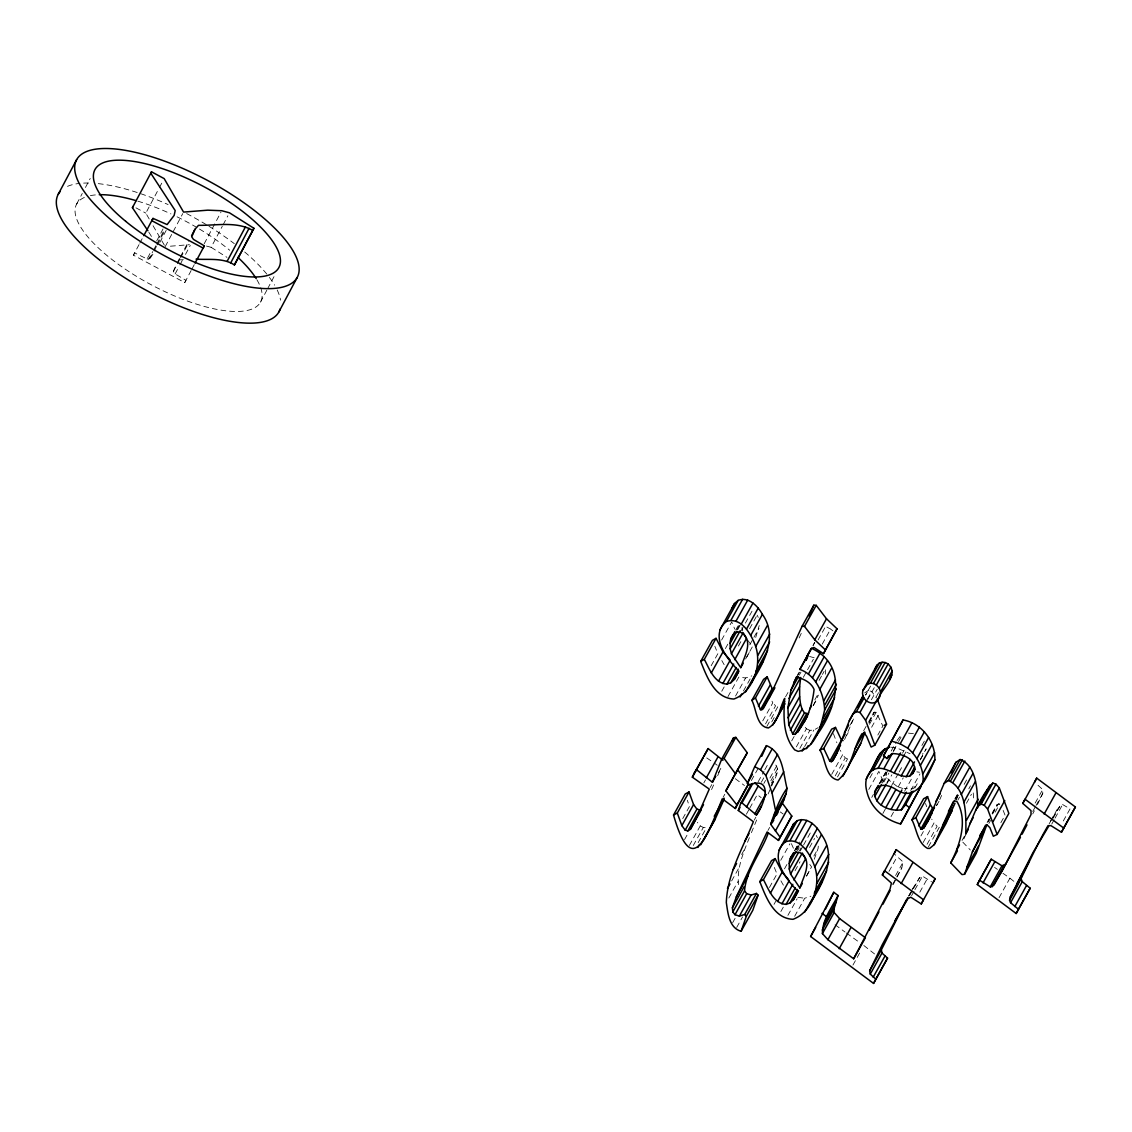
<?xml version="1.0" encoding="UTF-8"?>
<svg xmlns="http://www.w3.org/2000/svg" width="1132" height="1132" viewBox="0 0 1132 1132"><rect width="100%" height="100%" fill="white"/><g stroke="black" fill="none" stroke-linecap="round" stroke-linejoin="round"><path stroke-width="0.75" stroke-dasharray="5 3.75" d="M738.559 884.616C736.493 867.027 744.446 850.245 750.757 834.256M825.299 674.205L825.653 669.847M771.656 786.061C773.892 779.481 781.448 770.156 774.755 763.902M755.709 637.443L759.232 625.529M814.276 859.245L818.068 848.547L818.478 844.444M897.138 876.96L901.794 867.89L903.124 862.046L895.186 854.702M844.571 739.536L853.5 719.004M139.01 244.654L133.42 255.167L184.742 282.59L185.988 280.34L175.135 273.916L173.408 271.397L175.616 265.822M956.285 800.013L958.224 795.131M751.407 832.671L757.973 816.795M813.413 705.477L818.408 695.119M711.575 789.556L714.943 781.872M717.631 775.731L720.999 768.048L718.48 772.562M939.73 799.701L941.612 795.428M988.08 822.03L989.396 819.101M768.104 793.957L770.949 787.646M868.895 723.093L873.72 712.651L876.168 712.24L882.861 726.008L877.838 735.036M965.95 834.369L962.469 841.798L970.336 850.019M799.135 637.939L801.357 633.184M1037.478 804.527L1042.77 793.419L1042.699 789.542L1035.992 783.457M893.247 884.502L896.36 878.46M1032.709 813.936L1034.337 810.823M76.679 203.972L82.268 193.473M85.452 187.459L90.235 178.46M149.183 218.971L145.83 213.113L158.593 189.101M159.386 187.601L162.584 181.601M139.802 243.154L142.986 237.154M133.42 255.167L134.666 252.917L147.089 258.973L151.08 251.46M156.669 240.96L163.036 228.947M147.089 258.973L148.773 259.087L152.763 251.587M153.57 250.087L155.961 245.587M156.754 244.088L163.928 230.574M148.773 259.087L153.301 252.351M154.094 250.851L156.485 246.351M157.277 244.852L164.465 231.338M159.796 242.418L166.178 230.419M165.215 246.606L172.404 233.093M173.196 231.593L182.761 213.58M177.2 262.822L179.804 257.827M180.398 256.808L188.577 241.314M173.408 271.397L179.79 259.398M180.582 257.898L188.563 242.885M175.135 273.916L179.125 266.416M179.917 264.916L182.309 260.417M185.506 254.403L190.289 245.403M204.213 243.734L220.952 212.222M184.742 282.59L191.124 270.576M191.916 269.076L194.308 264.577M206.491 246.069L211.132 247.314L222.297 226.301M223.089 224.801L227.872 215.802M260.459 302.187L266.841 290.174M267.647 288.674L274.015 276.675M813.201 645.382L814.799 642.41M746.865 656.914L750.615 649.966M806.72 875.8L809.72 870.239M721.622 640.019L731.668 621.963L734.795 629.095M711.165 665.729L717.872 653.688L714.844 646.273M725.386 648.565L728.725 642.552M735.673 630.057L738.757 624.737M736.861 629.732L739.366 625.218M737.696 629.76L740.201 625.246M741.12 630.765L752.002 611.209M738.418 646.018L740.936 641.504M749.61 628.699L756.303 616.671M721.763 691.256L724.268 686.742M749.752 644.816L753.105 638.802M753.94 637.288L758.964 628.274M745.592 658.994L752.469 646.613L747.474 639.934M727.961 696.619L738.842 677.063L745.592 677.969L751.832 675.903M735.545 696.024L745.592 677.969M743.455 690.945L750.148 678.917M682.738 818.592L689.43 806.564L687.35 800.267M703.821 782.905L705.491 779.891M710.104 787.603L711.787 784.589M684.535 839.604L687.874 833.591M689.374 845.448L700.255 825.893L697.354 822.384M693.279 845.505L703.326 827.45L706.524 827.634M762.756 720.872L772.802 702.816L771.444 700.1M723.107 797.296L724.791 794.282M698.147 842.675L704.84 830.647M765.529 723.872L775.576 705.83L772.802 702.816M766.859 726.419L777.741 706.863L775.576 705.83M812.946 645.565L814.616 642.495M785.537 696.873L788.056 692.36M797.183 675.606L798.852 672.592M771.755 721.933L774.274 717.433M797.933 675.224L799.602 672.21M818.096 639.92L825.638 626.378M799.319 675.097L800.989 672.097M803.31 677.332L813.356 659.277M822.242 644.108L830.605 629.067L826.869 627.057M751.365 780.542L758.072 768.515M758.129 781.83L763.987 771.302M764.822 769.802L769.01 762.275M761.327 782.226L763.845 777.712M819.087 680.431L821.591 675.917M822.426 674.417L824.11 671.403M746.384 814.205L748.889 809.691M749.738 808.191L757.266 794.65L761.171 797.65M763.874 783.457L765.543 780.443M769.93 778.024L776.637 765.982M791.707 740.852L794.211 736.338M814.828 699.845L818.167 693.831M770.85 780.769L777.557 768.741M771.331 783.16L777.189 772.632M771.019 785.693L775.208 778.179M754.181 820.191L755.851 817.191M796.362 746.851L806.409 728.81L804.541 726.404M799.829 748.379L809.875 730.324L813.837 730.055L818.167 727.65M741.616 854.504L744.969 848.491M804.626 746.596L813.837 730.055M731.64 880.922L739.168 867.381M728.824 898.03L738.036 881.488M767.949 830.463L769.619 827.45M732.659 922.693L736.012 916.679M870.607 686.077L865.584 695.105L868.173 690.577L871.682 691.426L876.38 697.949M736.691 927.448L742.55 916.92M850.16 725.018L852.665 720.504M846.524 735.616L848.193 732.602M867.494 698.953L871.682 691.426M867.593 699.689L874.286 687.662M780.726 860.292L789.938 843.75M871.399 699.746L877.258 689.218M831.695 774.387L842.576 754.832L840.298 750.29M769.435 887.502L776.977 873.961L773.948 866.546M876.126 697.043L878.63 692.529M835.246 775.844L845.293 757.803L842.576 754.832M784.49 868.838L786.995 864.324M794.777 850.33L798.117 844.316M794.523 851.038L799.546 842.01M795.966 850.005L798.47 845.491M796.801 850.033L799.305 845.533M837.496 776.977L847.528 758.921L845.293 757.803M863.674 730.706L867.862 723.178M868.697 721.678L873.72 712.651M797.579 850.74L799.249 847.727M869.022 722.372L874.88 711.844M869.475 724.282L876.168 712.24M799.319 850.981L800.989 847.981M800.225 851.038L802.744 846.524M803.578 845.024L811.106 831.482M871.626 727.253L878.319 715.226M774.005 904.383L775.675 901.383M795.018 870.805L800.041 861.792M809.55 847.472L814.573 838.444M780.868 911.529L784.221 905.515M813.88 856.061L818.068 848.547M806.38 876.267L811.573 866.886L809.578 864.225M787.9 915.392L797.112 898.85M869.871 777.896L872.39 773.382M794.664 916.297L804.711 898.256L810.937 896.176M868.782 789.457L878.828 771.416L883.413 781.986M891.209 751.04L896.233 742.012M897.068 740.512L901.157 735.036M893.53 750.629L897.704 743.116M898.553 741.602L901.058 737.088M893.176 751.959L895.695 747.445L910.1 753.742M871.753 797.423L873.423 794.409M879.097 783.952L885.804 771.925M879.677 783.358L885.549 772.831M880.781 783.16L888.323 769.633M882.238 783.075L886.413 775.547L886.398 772.732M883.866 782.056L888.889 773.043M902.515 753.219L904.185 750.219M886.865 782.849L888.535 779.835L886.413 775.547M886.851 783.811L891.875 774.783M904.284 754.917L905.954 751.917M891.592 785.566L898.284 773.524M899.119 772.024L902.473 766.01M882.875 813.483L885.394 808.97M898.242 786.853L903.265 777.826M921.887 745.493L924.405 740.979L922.071 738.658M920.344 759.402L926.202 748.875L922.495 754.138M920.274 759.982L923.627 753.969M904.624 791.226L912.151 777.698M891.054 816.582L893.558 812.083M910.736 790.476L919.948 773.934M914.812 788.127L917.33 783.627L913.057 788.778L904.086 788.636M889.002 871.385L897.379 856.344M895.596 875.574L903.124 862.046M892.582 884.446L895.936 878.418M896.77 876.918L901.794 867.89M936.588 805.63L939.107 801.116L936.419 805.517M920.939 835.94L923.443 831.426M852.948 965.058L859.641 953.031M923.146 842.548L934.027 823.006L931.735 819.172M927.08 844.302L937.126 826.261L934.027 823.006M954.814 798.98L958.153 792.966M928.382 846.892L939.277 827.336L937.126 826.261M955.125 799.277L957.644 794.763M955.776 799.418L958.28 794.905M964.139 784.377L966.657 779.863L964.86 780.938M957.87 800.126L959.54 797.112M908.614 896.219L911.953 890.205M912.788 888.691L919.594 877.625L922.467 876.126L931.551 881.828M968.808 788.848L970.478 785.834M909.548 895.681L912.887 889.667M913.722 888.153L919.594 877.625M911.585 895.681L914.104 891.167M914.939 889.653L922.467 876.126M966.431 803.267L971.454 794.239M919.792 892.2L927.32 878.658M962.03 840.468L965.37 834.454M987.132 822.554L988.873 819.2M992.141 813.526L997.165 804.512L999.797 803.876L994.773 812.903M988.42 821.577L991.759 815.564M992.594 814.064L998.452 803.536M988.901 823.431L990.585 820.431M1000.858 822.709L1005.046 815.196L1001.65 806.635M1035.172 803.069L1042.699 789.542M1032.724 811.46L1035.228 806.946M1036.063 805.446L1042.77 793.419M999.032 897.747L1009.914 878.191L1002.952 873.296M1049.081 823.997L1051.6 819.483M1052.435 817.983L1060.684 804.725L1062.623 804.555L1070.051 808.856L1061.689 823.898M1053.142 818.266L1060.684 804.725M1051.741 824.11L1054.246 819.596M1055.081 818.096L1062.623 804.555M908.854 895.709L910.453 892.851M911.26 891.422L914.472 885.691M1050.652 820.997L1059.128 805.956M992.212 813.229L997.165 804.512M813.172 705.378L815.931 700.963M150.103 258.365L155.806 249.931M864.678 692.926L868.173 690.577M170.408 246.196L189.44 244.682M180.144 259.851L183.327 259.709M891.252 747.233L895.695 747.445M908.487 733.126L913.397 733.663M797.947 897.351L804.711 898.256M916.821 771.868L919.467 772.25M809.592 656.475L814.191 657.777M898.794 787.122L902.742 788.452M806.409 728.81L809.875 730.324M700.255 825.893L703.326 827.45M135.967 207.849L145.83 213.113M897.478 786.683L888.535 779.835M211.132 247.314L226.952 257.346M706.722 757.931L712.042 761.539M994.589 867.409L997.377 869.362M780.259 811.927L783.132 813.979M846.396 933.023L859.796 942.631M835.076 924.759L844.981 931.99M714.702 763.35L717.221 765.232M735.305 778.717L744.446 785.523M830.605 629.067L832.911 630.821M863.829 945.503L874.555 953.936M1009.914 878.191L1014.06 881.488M148.816 232.187L152.395 237.932M164.366 245.177L152.537 224.815M721.806 660.564L724.155 664.696M780.91 880.837L784.052 886.342M757.138 615.157L758.27 617.379M816.243 835.444L817.375 837.652M791.395 843.665L794.537 850.797M925.467 803.522L926.698 806.72M833.393 733.663L836.859 742.719M741.885 627.694L742.748 631.048M973.237 792.938L973.845 801.456M67.524 186.355A125.029 43.37 28 0 1 79.919 183.37M83.627 183.101A125.029 43.37 28 0 1 91.423 183.115M98.272 183.639A125.029 43.37 28 0 1 168.102 204.567M186.653 213.58A125.029 43.37 28 0 1 207.552 225.41M208.995 226.301A125.029 43.37 28 0 1 234.31 243.649M244.696 251.997A125.029 43.37 28 0 1 268.383 276.081M269.402 277.425A125.029 43.37 28 0 1 274.609 285.165M277.17 289.934A125.029 43.37 28 0 1 280.538 300.192M256.936 279.816A104.186 36.139 28 0 1 163.135 290.797A104.186 36.139 28 0 1 84.362 197.463M90.404 195.624A104.186 36.139 28 0 1 97.776 194.761M137.849 201.171A104.186 36.139 28 0 1 170.932 213.906M177.073 216.835A104.186 36.139 28 0 1 198.001 228.169M199.458 229.046A104.186 36.139 28 0 1 229.739 250.271"/><path stroke-width="1.5" d="M716.047 638.307L712.424 640.344L700.708 661.399C706.793 676.625 714.533 698.189 733.876 699.038C752.978 692.133 762.006 665.163 755.695 646.542C751.478 634.741 741.644 616.572 726.419 621.454C708.858 635.802 727.098 659.362 738.899 671.021L734.385 679.37L730.847 682.738L726.956 684.11C714.377 683.388 709.396 668.757 704.316 659.362L716.047 638.307L722.994 651.919L730.225 660.14L718.495 681.195M751.082 682.992C763.888 663.14 778.406 636.835 762.402 614.351C757.846 606.03 748.478 596.309 738.135 600.399L734.541 603.483L719.924 629.831M775.151 858.58L771.529 860.617L759.813 881.672C765.897 896.898 773.651 918.462 792.98 919.311C812.097 912.406 821.11 885.45 814.799 866.815C810.583 855.014 800.749 836.845 785.523 841.741C767.963 856.089 786.202 879.649 798.003 891.294L793.504 899.643L789.952 903.011L786.075 904.383C773.481 903.661 768.501 889.03 763.435 879.635L775.151 858.58L782.099 872.192L788.297 879.253M810.201 903.265C822.992 883.413 837.51 857.108 821.507 834.638C816.95 826.318 807.583 816.582 797.239 820.686L793.645 823.756L779.028 850.104M767.185 676.865L755.468 697.92L760.449 709.722L763.18 708.83L774.896 687.775L772.166 688.652L767.185 676.865L763.605 679.341L751.874 700.411C756.417 708.703 756.317 726.716 768.402 727.961C778.774 722.103 779.439 708.066 784.702 698.373C783.429 715.65 782.736 735.913 794.678 749.865L798.159 751.379C815.974 748.323 821.139 725.103 824.62 709.976C823.954 693.916 816.144 675.224 799.871 669.422L811.262 648.509M815.663 736.72C835.685 710.372 849.679 666.14 811.602 648.367L799.871 669.422M968.313 829.303L965.808 833.803C966.077 816.568 967.011 788.466 948.39 780.556L944.173 783.358L927.377 822.186L923.797 828.044L920.84 829.105L915.873 817.658L927.589 796.603L930.419 804.824L932.556 808.05L933.971 808.29M977.751 807.696C977.425 791.947 977.369 766.208 960.106 759.501L955.903 762.303L944.173 783.358M889.78 747.162C877.258 749.794 875.63 765.246 868.838 773.906C864.848 779.34 865.315 786.301 867.112 792.471C871.06 808.531 885.111 819.738 900.591 823.997L920.967 786.344L900.591 823.997M751.62 783.797L740.738 803.352L738.29 810.47L753.346 821.705C742.974 848.024 727.352 873.663 726.319 902.544C727.918 912.93 728.966 927.801 741.092 931.296L752.808 910.241L758.072 895.157L756.445 893.431L751.096 895.044L746.71 893.657L744.545 890.884C746.101 870.225 761.383 852.339 768.26 833.025M863.093 690.195C859.825 698.444 871.64 707.741 877.795 700.227C880.399 689.204 900.492 675.054 888.082 663.989C884.715 661.329 879.55 661.696 876.932 665.234L863.093 690.195L867.565 684.153L879.281 663.097M892.228 670.866L880.512 691.921L880.073 696.081L877.795 700.227M787.9 707.797L790.943 690.138L796.334 677.106C803.423 678.676 811.191 682.355 814.064 689.459C812.394 705.547 806.366 722.697 795.088 734.413L792.711 733.946L788.735 724.876L787.9 707.797L799.617 686.742L800.664 677.474L788.947 698.529M756.445 893.431L744.729 914.486L739.366 916.099L734.993 914.713L732.828 911.939L732.404 907.751L736.309 896.94L767.114 831.963L778.462 840.425L780.075 837.142L770.651 824.266C775.066 811.715 779.127 799.433 786.995 788.297C783.16 773.51 783.075 752.087 766.435 745.648L754.704 766.704L747.389 783.358L748.86 785.056C773.892 775.307 764.694 804.286 756.388 815.012L741.998 802.913L740.738 803.352M770.651 824.266C776.411 812.535 785.481 801.697 786.995 788.297M790.207 832.077L793.645 823.756M730.154 643.301C729.843 636.75 736.324 628.317 742.932 633.679C753.431 642.75 743.752 657.508 740.753 667.668L731.456 653.772L730.168 648.763L730.154 643.301L736.847 631.26M789.259 863.574C788.962 857.037 795.442 848.59 802.036 853.952C812.535 863.037 802.857 877.795 799.857 887.955L790.575 874.06L789.273 869.036L789.259 863.574L795.966 851.547M979.505 880.243L977.298 884.531L1016.182 913.524L1018.446 909.279L1010.551 902.699L1009.56 900.28L1010.268 897.068L1033.007 852.58L1048.954 825.794L1050.906 825.61L1061.462 832.232L1075.4 806.989L1036.686 778.123L1022.804 803.423L1030.983 810.597L1031.054 814.474L1002.188 870.833L992.283 886.582L990.245 886.865L979.505 880.243L991.222 859.188L1001.962 865.81L1005.683 864.112L1020.456 837.312M1009.56 900.28C1023.54 875.97 1033.799 849.792 1048.119 825.511M838.048 895.497L833.973 909.01L834.143 912.534L839.619 918.618L865.386 937.721L853.669 958.79L827.902 939.673L822.426 933.589C822.341 919.481 831.907 907.539 838.048 895.497L833.76 892.285L810.625 936.504L873.564 983.425L887.559 958.125L881.998 953.045L881.375 949.805L906.449 900.011M986.764 824.959L976.279 853.217L964.563 874.272L961.988 874.583L950.753 862.853C960.021 844.783 967.987 820.516 957.035 801.626L954.941 800.918L953.13 801.994L934.254 844.614L929.655 848.42L927.547 848.392C917.401 842.831 916.779 829.105 911.911 819.794L923.627 798.725L927.589 796.603M964.563 874.272L972.402 851.901L985.519 825.214M741.092 931.296L746.356 916.212L758.072 895.157M843.085 740.625L841.486 740.172L835.487 727.423L823.756 748.478L829.77 761.228L831.369 761.68L832.855 760.591L836.477 753.657L849.34 720.617L852.962 713.981L856.443 711.632L863.985 698.09M934.254 844.614L945.97 823.558L954.998 803.267L943.281 824.322M835.487 727.423L831.652 729.135L819.936 750.191C825.709 758.893 825.412 778.052 838.09 780.033C851.887 768.798 852.721 748.309 862.004 733.706L864.452 733.295L866.603 736.281L871.145 747.063L874.838 745.167L886.554 724.112L877.328 699.251L865.598 720.306L874.838 745.167M842.774 776.425L860.716 743.483L864.989 732.333M965.808 833.803C973.364 816.54 979.633 796.588 992.835 783.075L995.948 784.151L999.315 787.957L1008.853 813.384L997.136 834.44L993.33 836.251L989.92 827.69L986.736 824.591L979.661 835.741M687.86 830.916L690.393 829.332L698.501 813.682L709.269 789.103L692.345 777.175L694.284 773.114L696.421 769.633L712.438 782.254L721.848 758.822L733.578 737.753L735.814 737.371L747.262 752.78L725.867 790.801L736.833 804.909L735.333 808.531L722.273 798.796C706.679 836.647 692.105 880.045 673.54 815.04L685.256 793.971L689.034 791.976L693.576 804.569L696.916 809.125L699.59 809.861L687.86 830.916L685.185 830.181L681.846 825.624L677.304 813.031L689.034 791.976M732.319 740.88L733.578 737.753M858.014 707.146L863.235 695.572M747.262 752.78L737.583 769.746L748.549 783.853L735.333 808.531M807.088 656.036L811.276 648.565L813.908 647.447L823.488 653.631L837.043 628.784L826.502 618.779L816.214 605.337L813.823 605.196L802.107 626.251L768.854 698.6M809.111 615.992L813.823 605.196M761.765 756.247L766.435 745.648M981.444 802.772L983.467 798.244M984.812 795.23L987.486 789.202M703.425 840.241L715.141 819.186L723.787 800.013M806.111 660.281L807.413 657.451M951.05 772.831L955.903 762.303M704.062 756.119L708.137 748.577L722.938 760.294M823.488 653.631L837.043 628.784M873.564 983.425L875.828 979.18L870.267 974.1L869.645 970.86L882.267 944.739L907.765 897.718M868.838 773.906C880.753 758.638 896.049 779.566 909.803 776.028L912.746 773.51L914.472 769.93C915.604 758.298 901.341 753.346 891.846 753.643L887.021 758.553L883.498 755.921L903.039 719.966C921.646 723.107 935.485 741.262 934.862 759.827C927.957 774.84 917.571 803.267 896.572 789.853C889.936 785.24 877.427 781.618 874.668 792.386C874.06 805.333 890.318 811.715 901.341 809.833L905.6 804.682L913.142 791.141M782.368 803.211L791.792 816.087L778.462 840.425M919.849 787.589L934.862 759.827M825.384 909.265L833.76 892.285M880.554 752.851L866.15 779.241M196.062 259.157C208.783 259.992 223.145 257.544 234.409 264.93L252.761 230.404C236.489 221.094 216.354 225.622 198.482 225.325L194.959 229.301L191.747 236.885L193.473 239.404L204.326 245.828L195.1 263.077M853.669 958.79L890.077 888.945L891.408 883.102L882.366 874.937L884.531 870.706L923.471 899.742L921.25 903.93L910.751 897.181L907.864 898.681L894.719 921.066M894.082 853.882L896.247 849.651L935.188 878.687L932.966 882.875M1022.804 803.423L1024.969 799.178L1063.684 828.044L1061.462 832.232M1034.521 782.368L1036.686 778.123M991.222 859.188L977.298 884.531M869.376 930.122L878.956 911.854M882.932 904.256L890.12 890.559M1022.083 834.185L1026.979 824.846M903.039 719.966L883.498 755.921M58.298 194.152L76.651 159.626M147.924 230.744L132.416 207.68L151.504 171.823L164.168 178.601L183.568 212.08L207.779 210.17L221.745 210.722L229.471 212.802L253.936 228.296L234.409 264.93M143.792 235.654L153.018 218.405L167.126 224.575L174.144 215.405L175.205 210.609L150.754 173.154L151.504 171.823M191.563 235.796L194.959 229.301M227.136 261.322L245.488 226.796M230.716 262.879L249.054 228.353M278.84 312.007L297.178 277.481A125.029 43.37 28 0 0 150.047 156.273A125.029 43.37 28 0 0 113.511 221.914A125.029 43.37 28 0 0 297.178 277.481M1021.276 879.224L1022.281 881.644L1030.177 888.224L1016.182 913.524M874.824 669.139L876.932 665.234M731.64 608.775L734.541 603.483M889.511 679.172L891.804 675.026M132.416 207.68L133.151 206.335M153.018 218.405L151.759 220.641L203.081 248.064L204.326 245.828M252.761 230.404L253.936 228.296M726.419 621.454L738.135 600.399M730.932 620.294L742.649 599.238M735.998 621.143L747.728 600.087M711.278 672.974L722.994 651.919M731.23 638.278L734.824 631.557M741.262 624.086L752.978 603.031M730.168 648.763L740.215 630.708M731.456 653.772L743.186 632.717L746.469 638.604L734.753 659.659M746.526 629.095L758.242 608.025M722.824 683.572L733.706 664.017M750.686 635.406L762.402 614.351M726.956 684.11L736.168 667.569M730.847 682.738L738.375 669.196M740.753 667.668L743.257 663.154M734.385 679.37L738.573 671.842M755.695 646.542L767.411 625.487M758.001 655.145L769.718 634.09M694.284 773.114L708.137 748.577M692.345 777.175L703.227 757.619M757.945 662.913L769.661 641.858M740.102 696.958L741.785 693.958M755.851 671.531L767.567 650.476M745.563 691.907L757.28 670.852M706.382 777.741L718.098 756.685M681.846 825.624L693.576 804.569M721.848 758.822L724.098 758.426L735.814 737.371M685.185 830.181L696.916 809.125M712.438 782.254L715.792 776.241M698.501 813.682L703.524 804.668M758.412 706.17L770.128 685.115M690.393 829.332L701.274 809.776M802.107 626.251L804.498 626.392L816.214 605.337M760.449 709.722L772.166 688.652M761.779 709.976L773.496 688.921M725.867 790.801L737.583 769.746M714.221 816.285L724.268 798.23M697.892 847.472L699.576 844.472M700.68 844.812L715.141 819.186M825.327 649.839L814.785 639.835L826.502 618.779M805.545 660.564L808.064 656.051M793.744 682.738L797.098 676.724M780.5 709.085L784.688 701.571M790.943 690.138L798.47 676.596M772.845 724.975L784.561 703.92M774.826 721.82L784.872 703.764M747.389 783.358L752.412 774.33M808.46 673.922L820.176 652.867M736.833 804.909L748.549 783.853M787.943 717.815L799.659 696.76L799.617 686.742M741.998 802.913L752.879 783.358M775.279 809.352L772.024 792.824L765.855 775.434L760.562 769.689L772.279 748.634M738.29 810.47L739.96 807.47M812.564 677.601L824.28 656.546M788.735 724.876L800.466 703.821L799.659 696.76M815.705 681.818L827.421 660.763M746.497 807.045L758.214 785.99L754.846 782.891M790.348 730.282L802.064 709.226L800.466 703.821M765.855 775.434L777.571 754.379M792.711 733.946L804.442 712.891L802.064 709.226M819.61 689.713L831.327 668.658M795.088 734.413L806.805 713.358L804.442 712.891M809.804 708.858L811.474 705.859M797.791 732.305L808.673 712.75M804.215 722.018L807.555 716.004M754.846 813.88L765.741 794.324M763.492 799.234L765.996 794.721M756.388 815.012L761.412 805.984M744.842 841.09L749.03 833.562M772.024 792.824L783.74 771.755M823.756 700.892L835.473 679.837M733.239 869.546L736.592 863.532M824.69 705.293L836.407 684.237M824.62 709.976L836.336 688.921M802.121 751.11L803.791 748.096M727.452 888.436L729.956 883.922M822.936 718.678L834.652 697.623M806.451 748.705L808.121 745.691M819.78 727.975L831.511 706.906M811.05 743.823L818.577 730.282M820.247 727.282L821.931 724.268M774.458 814.516L786.174 793.461M772.166 820.757L783.882 799.701M772.137 822.936L773.807 819.922M776.326 815.422L777.995 812.408M736.309 896.94L748.04 875.885M732.404 907.751L744.12 886.696M775.378 830.987L787.094 809.932M732.828 911.939L744.545 890.884M734.993 914.713L746.71 893.657M780.075 837.142L791.792 816.087M739.366 916.099L751.096 895.044M849.34 720.617L863.009 695.925M867.565 684.153L870.409 683.233L882.125 662.178M844.458 732.772L848.646 725.244M829.77 761.228L841.486 740.172M841.784 740.059L845.137 734.045M785.523 841.741L797.239 820.686M870.409 683.233L873.437 683.516L885.153 662.461M831.369 761.68L840.567 745.139M836.477 753.657L838.996 749.143M832.855 760.591L837.043 753.077M865.598 720.306L859.966 712.481L866.659 700.453M790.037 840.581L801.753 819.526M880.512 691.921L879.224 688.129L876.366 685.044L888.082 663.989M879.224 688.129L890.941 667.073M795.103 841.416L806.833 820.36M770.383 893.247L782.099 872.192M790.334 858.551L793.673 852.538M800.366 844.359L812.083 823.304M855.113 748.62L864.31 732.079M789.273 869.036L798.484 852.495M849 764.539L860.716 743.483M790.575 874.06L802.291 853.004L805.588 858.877L793.857 879.932M805.63 849.368L817.361 828.313M777.613 901.482L789.329 880.427M781.929 903.845L792.81 884.304M809.79 855.693L821.507 834.638M786.075 904.383L795.272 887.842M789.952 903.011L797.48 889.469M793.504 899.643L798.527 890.615M799.857 887.955L802.362 883.441M814.799 866.815L826.516 845.76M872.998 770.085L884.715 749.03M817.106 875.418L828.822 854.363M878.064 768.232L884.757 756.19M817.049 883.186L828.766 862.131M887.021 758.553L888.691 755.553M814.955 891.804L826.685 870.749M883.965 768.501L892.341 753.459M804.668 912.18L821.917 882.21M891.308 741.021L900.195 743.809L911.911 722.754M876.592 788.466L878.262 785.466M874.668 792.386L878.008 786.372M874.696 796.603L881.389 784.575M890.559 771.005L900.605 752.964M876.819 800.904L886.031 784.349M923.132 780.882C923.599 768.416 917.231 756.02 907.694 748.153L919.41 727.098M894.238 772.972L904.284 754.917M881.135 805.022L891.181 786.966M912.703 752.78L924.419 731.725M810.625 936.504L815.648 927.476M901.129 776.028L910.34 759.473M885.748 807.739L895.794 789.697M824.082 923.655L835.812 902.6M906.124 776.92L914.486 761.878M916.92 758.582L928.636 737.526M822.257 930.065L833.973 909.01M891.011 809.507L901.907 789.952M909.803 776.028L914.826 767.001M822.426 933.589L834.143 912.534M912.746 773.51L915.25 768.996M920.344 765.572L932.061 744.516M896.388 810.229L906.435 792.188M827.902 939.673L839.619 918.618M901.341 809.833L911.373 791.792M922.962 773.736L934.678 752.681M839.18 948.743L850.896 927.688M882.366 874.937L896.247 849.651M918.703 825.879L930.419 804.824M935.867 801.414L940.041 793.9M920.84 829.105L932.556 808.05M948.39 780.556L960.106 759.501M922.255 829.346L933.136 809.79M931.141 813.639L934.48 807.625M923.797 828.044L932.174 813.002M927.377 822.186L929.896 817.672M950.739 780.755L962.455 759.699M953.158 782.056L964.889 761.001M901.157 883.625L912.873 862.556M958.139 788.084L969.869 767.029M948.432 811.304L954.29 800.777M940.466 831.794L952.196 810.724M961.209 794.636L972.926 773.581M869.645 970.86L881.375 949.805M963.672 802.574L975.388 781.519M870.267 974.1L881.998 953.045M873.182 977.199L884.913 956.144M875.828 979.18L887.559 958.125M966.417 820.318L978.133 799.263M921.25 903.93L935.188 878.687M975.77 810.257L990.019 784.985M969.728 823.827L973.081 817.813M978.303 806.041L981.119 804.13L992.835 783.075M957.007 849.495L959.512 844.981M950.753 862.853L957.46 850.825M997.136 834.44L987.599 809.012L984.232 805.206L995.948 784.151M987.599 809.012L999.315 787.957M972.402 851.901L984.133 830.831M966.686 867.324L978.402 846.269M993.061 821.606L1004.777 800.55M983.043 882.875L994.759 861.82M990.245 886.865L1001.962 865.81M992.283 886.582L1003.999 865.527M993.967 885.167L1005.683 864.112M1044.143 814.078L1055.873 793.023M1016.918 883.696L1028.634 862.641M1010.268 897.068L1021.998 876.012M1010.551 902.699L1022.281 881.644M1014.81 906.562L1026.526 885.507M1018.446 909.279L1030.177 888.224M1063.684 828.044L1075.4 806.989M758.199 669.366L762.812 661.937M822.766 722.768L827.379 715.665M814.205 893.148L816.384 891.125M751.874 700.411L755.468 697.92M700.708 661.399L704.316 659.362M759.813 881.672L763.435 879.635M911.911 819.794L915.873 817.658M673.54 815.04L677.304 813.031M884.092 725.386L886.554 724.112M819.936 750.191L823.756 748.478M856.443 711.632L859.966 712.481M981.119 804.13L984.232 805.206M754.704 766.704L760.562 769.689M873.437 683.516L876.366 685.044M900.195 743.809L907.694 748.153M905.6 804.682L909.251 807.399M822.044 913.354L826.332 916.552M758.214 785.99L765.374 791.848M744.729 914.486L746.356 916.212M804.498 626.392L814.785 639.835M724.098 758.426L735.545 773.849M280.099 309.022A125.029 43.37 28 0 1 147.471 290.981A125.029 43.37 28 0 1 60.18 191.492M99.248 194.704A104.186 36.139 28 0 1 136.095 200.647M237.819 257.318A104.186 36.139 28 0 1 256.186 278.585M125.751 221.363A104.186 36.139 28 0 0 278.812 267.661A104.186 36.139 28 0 0 156.188 166.659A104.186 36.139 28 0 0 125.751 221.363"/></g></svg>
